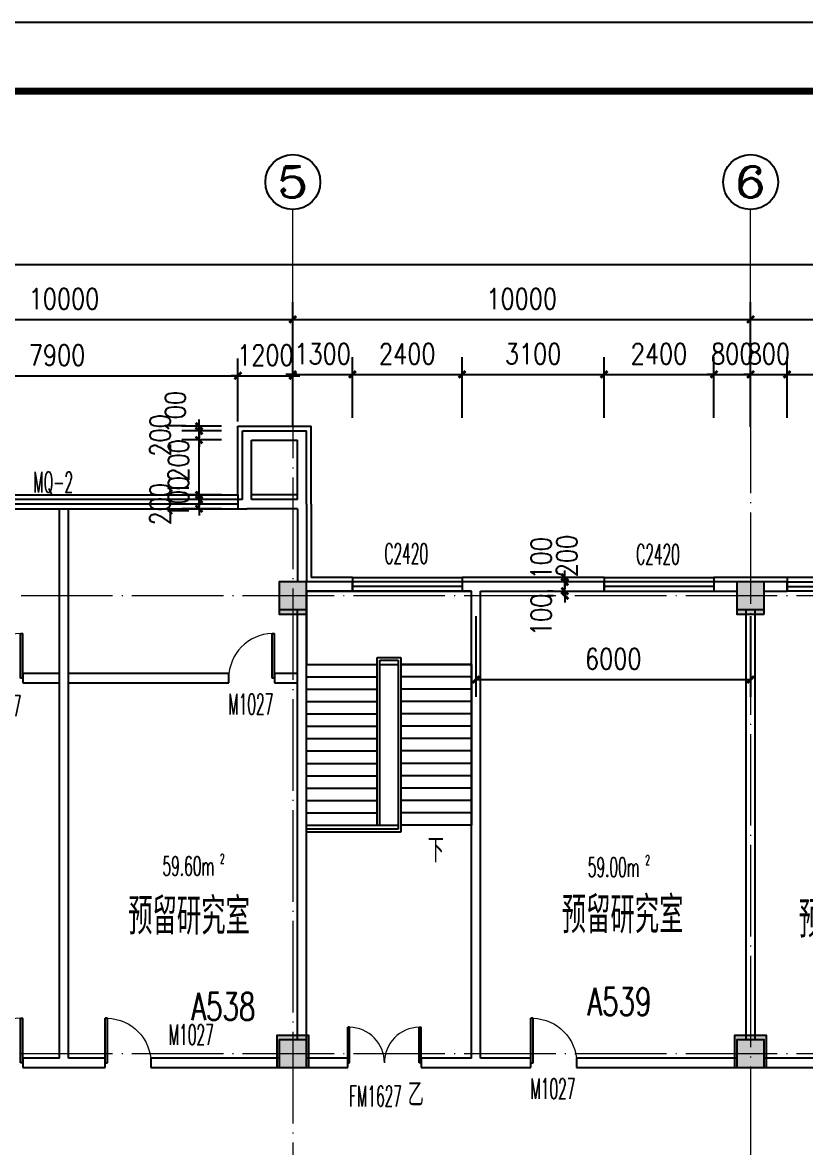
# Model space of a CAD drawing. Extents: x 1417642 to 3570900, y 124798 to 1191112.
# Drawn here: x 1461497 to 1478603, y 226385 to 250948 of the extents above; entities that cross this region are included whole.
import ezdxf
from ezdxf.enums import TextEntityAlignment as Align

# ---------------------------------------------------------------- set-up
doc = ezdxf.new("R2010")
doc.units = 0
doc.header["$LTSCALE"] = 1000
doc.header["$MEASUREMENT"] = 0
doc.linetypes.add('DOTE', pattern=[2.42, 2, -0.2, 0.02, -0.2])
doc.layers.get('0').update_dxf_attribs({"linetype": 'CONTINUOUS'})
doc.layers.get('Defpoints').update_dxf_attribs({"linetype": 'CONTINUOUS'})
for name, color, linetype in [('AXIS', 3, 'CONTINUOUS'), ('AXIS_TEXT', 7, 'CONTINUOUS'), ('colu', 2, 'CONTINUOUS'), ('COLUMN', 9, 'CONTINUOUS'), ('DIM_SYMB', 3, 'CONTINUOUS'), ('DOTE', 1, 'DOTE'), ('PUB_DIM', 3, 'CONTINUOUS'), ('PUB_HATCH', 8, 'CONTINUOUS'), ('PUB_TEXT', 40, 'CONTINUOUS'), ('PUB_TITLE', 4, 'CONTINUOUS'), ('SPACE', 7, 'CONTINUOUS'), ('STAIR', 2, 'CONTINUOUS'), ('SURFACE', 6, 'CONTINUOUS'), ('tiaozheng', 20, 'CONTINUOUS'), ('WALL', 4, 'CONTINUOUS'), ('WALL-MOVE', 6, 'CONTINUOUS'), ('WINDOW', 2, 'CONTINUOUS'), ('WINDOW_TEXT', 7, 'CONTINUOUS'), ('填充', 252, 'CONTINUOUS'), ('柱填充', 8, 'CONTINUOUS')]:
    doc.layers.add(name, color=color, linetype=linetype)
doc.styles.add('_TCH_AXIS', font='COMPLEX', dxfattribs={"bigfont": 'GBCBIG'})
doc.styles.add('_TCH_DIM', font='ROMANS', dxfattribs={"width": 0.7, "bigfont": 'Z'})
doc.styles.add('_TCH_SPACE', font='ROMANS', dxfattribs={"width": 0.7, "height": 5, "bigfont": 'Z'})
doc.styles.add('_TCH_WINDOW', font='ROMANS.shx', dxfattribs={"width": 0.7, "height": 400, "bigfont": 'Z.shx'})
doc.styles.add('DIM_FONT', font='SIMPLEX.shx', dxfattribs={"width": 0.8})
doc.styles.add('Z', font='ROMANS', dxfattribs={"width": 0.7, "bigfont": 'Z'})
doc.dimstyles.new('DIMN150', dxfattribs={"dimscale": 1.5, "dimtxt": 300, "dimasz": 100, "dimexe": 250, "dimexo": 300, "dimgap": 150, "dimtad": 1, "dimdec": 0, "dimzin": 0, "dimdsep": 46, "dimtxsty": 'DIM_FONT', "dimblk": 'ARCHTICK', "dimcen": 0.09, "dimdle": 1.5, "dimclrt": 7, "dimazin": 2, "dimtfac": 1, "dimtdec": 0, "dimtix": 1, "dimtmove": 2, "dimatfit": 3, "dimldrblk": 'ARCHTICK', "dimfxl": 1, "dimtolj": 1, "dimtzin": 0, "dimarcsym": 0})

# ---------------------------------------------------------------- blocks, each defined once
blk = doc.blocks.new('896')
at = {"layer": '柱填充'}
h = blk.add_hatch(color=256, dxfattribs=at)
h.paths.add_polyline_path([(1580873, 568265), (1580873, 568965), (1580273, 568965), (1580273, 568265)])
h.paths.add_polyline_path([(1572873, 568265), (1572873, 568965), (1572273, 568965), (1572273, 568265)])
h.paths.add_polyline_path([(1564873, 568265), (1564873, 568965), (1564273, 568965), (1564273, 568265)])
h.paths.add_polyline_path([(1556873, 568265), (1556873, 568965), (1556273, 568965), (1556273, 568265)])
h.paths.add_polyline_path([(1546873, 568265), (1546873, 568965), (1546273, 568965), (1546273, 568265)])
h.paths.add_polyline_path([(1536873, 568265), (1536873, 568965), (1536273, 568965), (1536273, 568265)])
h.paths.add_polyline_path([(1533273, 568265), (1533273, 568965), (1532673, 568965), (1532673, 568265)])
h.paths.add_polyline_path([(1523273, 568365), (1523273, 568965), (1522673, 568965), (1522673, 568365)])
h.paths.add_polyline_path([(1590123, 558965), (1589423, 558965), (1589423, 558365), (1590123, 558365)])
h.paths.add_polyline_path([(1580923, 558365), (1580923, 559065), (1580223, 559065), (1580223, 558365)])
h.paths.add_polyline_path([(1572923, 558365), (1572923, 559065), (1572223, 559065), (1572223, 558365)])
h.paths.add_polyline_path([(1564923, 558365), (1564923, 559065), (1564223, 559065), (1564223, 558365)])
h.paths.add_polyline_path([(1556923, 558365), (1556923, 559065), (1556223, 559065), (1556223, 558365)])
h.paths.add_polyline_path([(1546923, 558365), (1546923, 559065), (1546223, 559065), (1546223, 558365)])
h.paths.add_polyline_path([(1536873, 558365), (1536873, 558965), (1536273, 558965), (1536273, 558365)])
h.paths.add_polyline_path([(1533273, 558365), (1533273, 558965), (1532673, 558965), (1532673, 558365)])
h.paths.add_polyline_path([(1523372, 558965), (1522672, 558965), (1522672, 558365), (1523372, 558365)])
h.paths.add_polyline_path([(1590123, 554765), (1590123, 555365), (1589523, 555365), (1589523, 554765)])
h.paths.add_polyline_path([(1580873, 554765), (1580873, 555365), (1580273, 555365), (1580273, 554765)])
h.paths.add_polyline_path([(1572873, 554765), (1572873, 555365), (1572273, 555365), (1572273, 554765)])
h.paths.add_polyline_path([(1564873, 554765), (1564873, 555365), (1564273, 555365), (1564273, 554765)])
h.paths.add_polyline_path([(1556873, 554765), (1556873, 555365), (1556273, 555365), (1556273, 554765)])
h.paths.add_polyline_path([(1546873, 554765), (1546873, 555365), (1546273, 555365), (1546273, 554765)])
h.paths.add_polyline_path([(1536873, 554765), (1536873, 555365), (1536273, 555365), (1536273, 554765)])
h.paths.add_polyline_path([(1533273, 554765), (1533273, 555365), (1532673, 555365), (1532673, 554765)])
h.paths.add_polyline_path([(1523372, 555365), (1522672, 555365), (1522672, 554765), (1523372, 554765)])
h.paths.add_polyline_path([(1590123, 546765), (1590123, 547365), (1589523, 547365), (1589523, 546765)])
h.paths.add_polyline_path([(1580873, 546765), (1580873, 547365), (1580273, 547365), (1580273, 546765)])
h.paths.add_polyline_path([(1572873, 546765), (1572873, 547365), (1572273, 547365), (1572273, 546765)])
h.paths.add_polyline_path([(1564873, 546765), (1564873, 547365), (1564273, 547365), (1564273, 546765)])
h.paths.add_polyline_path([(1556873, 546765), (1556873, 547365), (1556273, 547365), (1556273, 546765)])
h.paths.add_polyline_path([(1546873, 546715), (1546873, 547415), (1546173, 547415), (1546173, 546715)])
h.paths.add_polyline_path([(1536973, 546715), (1536973, 547415), (1536273, 547415), (1536273, 546715)])
h.paths.add_polyline_path([(1533273, 546715), (1533273, 547415), (1532573, 547415), (1532573, 546715)])
h.paths.add_polyline_path([(1523372, 547365), (1522672, 547365), (1522672, 546765), (1523372, 546765)])
h.paths.add_polyline_path([(1546873, 539365), (1546173, 539365), (1546173, 538765), (1546873, 538765)])
h.paths.add_polyline_path([(1536973, 538715), (1536973, 539415), (1536273, 539415), (1536273, 538715)])
h.paths.add_polyline_path([(1533273, 538715), (1533273, 539415), (1532573, 539415), (1532573, 538715)])
h.paths.add_polyline_path([(1523372, 539365), (1522672, 539365), (1522672, 538765), (1523372, 538765)])
h.paths.add_polyline_path([(1546873, 531365), (1546173, 531365), (1546173, 530765), (1546873, 530765)])
h.paths.add_polyline_path([(1536973, 530715), (1536973, 531415), (1536273, 531415), (1536273, 530715)])
h.paths.add_polyline_path([(1533273, 530715), (1533273, 531415), (1532573, 531415), (1532573, 530715)])
h.paths.add_polyline_path([(1523372, 531365), (1522672, 531365), (1522672, 530765), (1523372, 530765)])
h.paths.add_polyline_path([(1546873, 523365), (1546173, 523365), (1546173, 522765), (1546873, 522765)])
h.paths.add_polyline_path([(1536973, 522715), (1536973, 523415), (1536273, 523415), (1536273, 522715)])
h.paths.add_polyline_path([(1533273, 522715), (1533273, 523415), (1532573, 523415), (1532573, 522715)])
h.paths.add_polyline_path([(1523372, 523365), (1522672, 523365), (1522672, 522765), (1523372, 522765)])
h.paths.add_polyline_path([(1546873, 515365), (1546173, 515365), (1546173, 514765), (1546873, 514765)])
h.paths.add_polyline_path([(1536973, 514715), (1536973, 515415), (1536273, 515415), (1536273, 514715)])
h.paths.add_polyline_path([(1533273, 514715), (1533273, 515415), (1532573, 515415), (1532573, 514715)])
h.paths.add_polyline_path([(1523372, 515365), (1522672, 515365), (1522672, 514765), (1523372, 514765)])
h.paths.add_polyline_path([(1546873, 507365), (1546173, 507365), (1546173, 506765), (1546873, 506765)])
h.paths.add_polyline_path([(1536973, 506715), (1536973, 507415), (1536273, 507415), (1536273, 506715)])
h.paths.add_polyline_path([(1533273, 506715), (1533273, 507415), (1532573, 507415), (1532573, 506715)])
h.paths.add_polyline_path([(1523372, 507365), (1522672, 507365), (1522672, 506765), (1523372, 506765)])
h.paths.add_polyline_path([(1546873, 499365), (1546173, 499365), (1546173, 498765), (1546873, 498765)])
h.paths.add_polyline_path([(1536973, 498715), (1536973, 499415), (1536273, 499415), (1536273, 498715)])
h.paths.add_polyline_path([(1533273, 498715), (1533273, 499415), (1532573, 499415), (1532573, 498715)])
h.paths.add_polyline_path([(1523372, 499365), (1522672, 499365), (1522672, 498765), (1523372, 498765)])
h.paths.add_polyline_path([(1546873, 490765), (1546873, 491365), (1546273, 491365), (1546273, 490765)])
h.paths.add_polyline_path([(1536873, 490765), (1536873, 491365), (1536273, 491365), (1536273, 490765)])
h.paths.add_polyline_path([(1533273, 490765), (1533273, 491365), (1532673, 491365), (1532673, 490765)])
h.paths.add_polyline_path([(1523273, 490765), (1523273, 491365), (1522673, 491365), (1522673, 490765)])
at = {"layer": 'colu'}
for points in [[(1546873, 568265), (1546873, 568965), (1546273, 568965), (1546273, 568265)], [(1556873, 568265), (1556873, 568965), (1556273, 568965), (1556273, 568265)], [(1546923, 558365), (1546923, 559065), (1546223, 559065), (1546223, 558365)], [(1556923, 558365), (1556923, 559065), (1556223, 559065), (1556223, 558365)]]:
    blk.add_lwpolyline(points, close=True, dxfattribs=at)
blk = doc.blocks.new('_ArchTick')
at = {"color": 0, "linetype": 'ByBlock', "const_width": 0.4}
blk.add_lwpolyline([(-0.5, -0.5), (0.5, 0.5)], dxfattribs=at)
blk = doc.blocks.new('*D185')
at = {"layer": 'Defpoints', "color": 0}
for p in [(1473345, 238533), (1473542, 238533), (1473542, 238433)]:
    blk.add_point(p, dxfattribs=at)
at = {"layer": 'PUB_DIM', "color": 0, "lineweight": -2}
for p, q in [((1473092, 238533), (1472970, 238533)), ((1473345, 238533), (1473345, 238683)), ((1473345, 238433), (1473345, 238533)), ((1473092, 238433), (1472970, 238433)), ((1473345, 238433), (1473345, 238283))]:
    blk.add_line(p, q, dxfattribs=at)
at = {"layer": 'PUB_DIM', "color": 0, "lineweight": -2, "xscale": 150, "yscale": 150, "zscale": 150}
for p, rotation in [((1473345, 238533), 270), ((1473345, 238433), 90)]:
    blk.add_blockref('_ArchTick', p, dxfattribs=dict(at, rotation=rotation))
at = {"layer": 'PUB_DIM', "color": 7, "insert": (1472827, 238015), "char_height": 450, "attachment_point": 5, "rotation": 90, "style": 'DIM_FONT'}
blk.add_mtext('\\A1;100', dxfattribs=at)
blk = doc.blocks.new('*D186')
at = {"layer": 'Defpoints', "color": 0}
for p in [(1473345, 238733), (1473542, 238733), (1473542, 238533)]:
    blk.add_point(p, dxfattribs=at)
at = {"layer": 'PUB_DIM', "color": 0, "lineweight": -2}
for p, q in [((1473345, 238733), (1473345, 238883)), ((1473092, 238733), (1472970, 238733)), ((1473092, 238533), (1472970, 238533)), ((1473345, 238533), (1473345, 238733)), ((1473345, 238533), (1473345, 238383))]:
    blk.add_line(p, q, dxfattribs=at)
at = {"layer": 'PUB_DIM', "color": 0, "lineweight": -2, "xscale": 150, "yscale": 150, "zscale": 150}
for p, rotation in [((1473345, 238733), 270), ((1473345, 238533), 90)]:
    blk.add_blockref('_ArchTick', p, dxfattribs=dict(at, rotation=rotation))
at = {"layer": 'PUB_DIM', "color": 7, "insert": (1473391, 239299), "char_height": 450, "attachment_point": 5, "rotation": 90, "style": 'DIM_FONT'}
blk.add_mtext('\\A1;200', dxfattribs=at)
blk = doc.blocks.new('*D187')
at = {"layer": 'Defpoints', "color": 0}
for p in [(1473345, 238833), (1473542, 238833), (1473542, 238733)]:
    blk.add_point(p, dxfattribs=at)
at = {"layer": 'PUB_DIM', "color": 0, "lineweight": -2}
for p, q in [((1473092, 238833), (1472970, 238833)), ((1473345, 238833), (1473345, 238983)), ((1473345, 238733), (1473345, 238833)), ((1473092, 238733), (1472970, 238733)), ((1473345, 238733), (1473345, 238583))]:
    blk.add_line(p, q, dxfattribs=at)
at = {"layer": 'PUB_DIM', "color": 0, "lineweight": -2, "xscale": 150, "yscale": 150, "zscale": 150}
for p, rotation in [((1473345, 238833), 270), ((1473345, 238733), 90)]:
    blk.add_blockref('_ArchTick', p, dxfattribs=dict(at, rotation=rotation))
at = {"layer": 'PUB_DIM', "color": 7, "insert": (1472827, 239250), "char_height": 450, "attachment_point": 5, "rotation": 90, "style": 'DIM_FONT'}
blk.add_mtext('\\A1;100', dxfattribs=at)
blk = doc.blocks.new('*D188')
at = {"layer": 'Defpoints', "color": 0}
for p in [(1465354, 240533), (1466298, 240533), (1466298, 240333)]:
    blk.add_point(p, dxfattribs=at)
at = {"layer": 'PUB_DIM', "color": 0, "lineweight": -2}
for p, q in [((1465848, 240533), (1464979, 240533)), ((1465354, 240533), (1465354, 240683)), ((1465354, 240333), (1465354, 240533)), ((1465848, 240333), (1464979, 240333)), ((1465354, 240333), (1465354, 240183))]:
    blk.add_line(p, q, dxfattribs=at)
at = {"layer": 'PUB_DIM', "color": 0, "lineweight": -2, "xscale": 150, "yscale": 150, "zscale": 150}
for p, rotation in [((1465354, 240533), 270), ((1465354, 240333), 90)]:
    blk.add_blockref('_ArchTick', p, dxfattribs=dict(at, rotation=rotation))
at = {"layer": 'PUB_DIM', "color": 7, "insert": (1464503, 240433), "char_height": 450, "attachment_point": 5, "rotation": 90, "style": 'DIM_FONT'}
blk.add_mtext('\\A1;200', dxfattribs=at)
blk = doc.blocks.new('*D189')
at = {"layer": 'Defpoints', "color": 0}
for p in [(1465354, 240633), (1466298, 240633), (1466298, 240533)]:
    blk.add_point(p, dxfattribs=at)
at = {"layer": 'PUB_DIM', "color": 0, "lineweight": -2}
for p, q in [((1465354, 240633), (1465354, 240783)), ((1465848, 240633), (1464979, 240633)), ((1465848, 240533), (1464979, 240533)), ((1465354, 240533), (1465354, 240633)), ((1465354, 240533), (1465354, 240383))]:
    blk.add_line(p, q, dxfattribs=at)
at = {"layer": 'PUB_DIM', "color": 0, "lineweight": -2, "xscale": 150, "yscale": 150, "zscale": 150}
for p, rotation in [((1465354, 240633), 270), ((1465354, 240533), 90)]:
    blk.add_blockref('_ArchTick', p, dxfattribs=dict(at, rotation=rotation))
at = {"layer": 'PUB_DIM', "color": 7, "insert": (1464904, 240583), "char_height": 450, "attachment_point": 5, "rotation": 90, "style": 'DIM_FONT'}
blk.add_mtext('\\A1;100', dxfattribs=at)
blk = doc.blocks.new('*D190')
at = {"layer": 'Defpoints', "color": 0}
for p in [(1465354, 241833), (1466298, 241833), (1466298, 240633)]:
    blk.add_point(p, dxfattribs=at)
at = {"layer": 'PUB_DIM', "color": 0, "lineweight": -2}
for p, q in [((1465354, 241833), (1465354, 241983)), ((1465848, 241833), (1464979, 241833)), ((1465354, 240633), (1465354, 241833)), ((1465848, 240633), (1464979, 240633)), ((1465354, 240633), (1465354, 240483))]:
    blk.add_line(p, q, dxfattribs=at)
at = {"layer": 'PUB_DIM', "color": 0, "lineweight": -2, "xscale": 150, "yscale": 150, "zscale": 150}
for p, rotation in [((1465354, 241833), 270), ((1465354, 240633), 90)]:
    blk.add_blockref('_ArchTick', p, dxfattribs=dict(at, rotation=rotation))
at = {"layer": 'PUB_DIM', "color": 7, "insert": (1464904, 241233), "char_height": 450, "attachment_point": 5, "rotation": 90, "style": 'DIM_FONT'}
blk.add_mtext('\\A1;1200', dxfattribs=at)
blk = doc.blocks.new('*D191')
at = {"layer": 'Defpoints', "color": 0}
for p in [(1465354, 242033), (1466298, 242033), (1466298, 241833)]:
    blk.add_point(p, dxfattribs=at)
at = {"layer": 'PUB_DIM', "color": 0, "lineweight": -2}
for p, q in [((1465848, 242033), (1464979, 242033)), ((1465354, 242033), (1465354, 242183)), ((1465354, 241833), (1465354, 242033)), ((1465848, 241833), (1464979, 241833)), ((1465354, 241833), (1465354, 241683))]:
    blk.add_line(p, q, dxfattribs=at)
at = {"layer": 'PUB_DIM', "color": 0, "lineweight": -2, "xscale": 150, "yscale": 150, "zscale": 150}
for p, rotation in [((1465354, 242033), 270), ((1465354, 241833), 90)]:
    blk.add_blockref('_ArchTick', p, dxfattribs=dict(at, rotation=rotation))
at = {"layer": 'PUB_DIM', "color": 7, "insert": (1464503, 241933), "char_height": 450, "attachment_point": 5, "rotation": 90, "style": 'DIM_FONT'}
blk.add_mtext('\\A1;200', dxfattribs=at)
blk = doc.blocks.new('*D192')
at = {"layer": 'Defpoints', "color": 0}
for p in [(1465354, 242133), (1466298, 242133), (1466298, 242033)]:
    blk.add_point(p, dxfattribs=at)
at = {"layer": 'PUB_DIM', "color": 0, "lineweight": -2}
for p, q in [((1465354, 242133), (1465354, 242283)), ((1465848, 242133), (1464979, 242133)), ((1465848, 242033), (1464979, 242033)), ((1465354, 242033), (1465354, 242133)), ((1465354, 242033), (1465354, 241883))]:
    blk.add_line(p, q, dxfattribs=at)
at = {"layer": 'PUB_DIM', "color": 0, "lineweight": -2, "xscale": 150, "yscale": 150, "zscale": 150}
for p, rotation in [((1465354, 242133), 270), ((1465354, 242033), 90)]:
    blk.add_blockref('_ArchTick', p, dxfattribs=dict(at, rotation=rotation))
at = {"layer": 'PUB_DIM', "color": 7, "insert": (1464836, 242441), "char_height": 450, "attachment_point": 5, "rotation": 90, "style": 'DIM_FONT'}
blk.add_mtext('\\A1;100', dxfattribs=at)
blk = doc.blocks.new('*D298')
at = {"layer": 'AXIS', "color": 0, "lineweight": -2}
for p, q in [((1443803, 243101), (1443803, 246040)), ((1588603, 243101), (1588603, 246040)), ((1443801, 245665), (1588605, 245665))]:
    blk.add_line(p, q, dxfattribs=at)
at = {"layer": 'Defpoints', "color": 0}
for p in [(1588603, 245665), (1443803, 242651), (1588603, 242651)]:
    blk.add_point(p, dxfattribs=at)
at = {"layer": 'AXIS', "color": 0, "lineweight": -2, "xscale": 150, "yscale": 150, "zscale": 150, "rotation": 180}
blk.add_blockref('_ArchTick', (1443803, 245665), dxfattribs=at)
at = {"layer": 'AXIS', "color": 0, "lineweight": -2, "xscale": 150, "yscale": 150, "zscale": 150}
blk.add_blockref('_ArchTick', (1588603, 245665), dxfattribs=at)
at = {"layer": 'AXIS', "color": 7, "insert": (1516203, 246115), "char_height": 450, "attachment_point": 5, "style": 'DIM_FONT'}
blk.add_mtext('\\A1;144800', dxfattribs=at)
blk = doc.blocks.new('*D301')
at = {"layer": 'AXIS', "color": 0, "lineweight": -2}
for p, q in [((1457403, 242118), (1457403, 244840)), ((1467403, 242118), (1467403, 244840)), ((1457401, 244465), (1467405, 244465))]:
    blk.add_line(p, q, dxfattribs=at)
at = {"layer": 'Defpoints', "color": 0}
for p in [(1467403, 244465), (1457403, 241668), (1467403, 241668)]:
    blk.add_point(p, dxfattribs=at)
at = {"layer": 'AXIS', "color": 0, "lineweight": -2, "xscale": 150, "yscale": 150, "zscale": 150, "rotation": 180}
blk.add_blockref('_ArchTick', (1457403, 244465), dxfattribs=at)
at = {"layer": 'AXIS', "color": 0, "lineweight": -2, "xscale": 150, "yscale": 150, "zscale": 150}
blk.add_blockref('_ArchTick', (1467403, 244465), dxfattribs=at)
at = {"layer": 'AXIS', "color": 7, "insert": (1462403, 244915), "char_height": 450, "attachment_point": 5, "style": 'DIM_FONT'}
blk.add_mtext('\\A1;10000', dxfattribs=at)
blk = doc.blocks.new('*D302')
at = {"layer": 'AXIS', "color": 0, "lineweight": -2}
for p, q in [((1467403, 242118), (1467403, 244840)), ((1477403, 242118), (1477403, 244840)), ((1467401, 244465), (1477405, 244465))]:
    blk.add_line(p, q, dxfattribs=at)
at = {"layer": 'Defpoints', "color": 0}
for p in [(1477403, 244465), (1467403, 241668), (1477403, 241668)]:
    blk.add_point(p, dxfattribs=at)
at = {"layer": 'AXIS', "color": 0, "lineweight": -2, "xscale": 150, "yscale": 150, "zscale": 150, "rotation": 180}
blk.add_blockref('_ArchTick', (1467403, 244465), dxfattribs=at)
at = {"layer": 'AXIS', "color": 0, "lineweight": -2, "xscale": 150, "yscale": 150, "zscale": 150}
blk.add_blockref('_ArchTick', (1477403, 244465), dxfattribs=at)
at = {"layer": 'AXIS', "color": 7, "insert": (1472403, 244915), "char_height": 450, "attachment_point": 5, "style": 'DIM_FONT'}
blk.add_mtext('\\A1;10000', dxfattribs=at)
blk = doc.blocks.new('*D303')
at = {"layer": 'AXIS', "color": 0, "lineweight": -2}
for p, q in [((1477403, 242118), (1477403, 244840)), ((1485403, 242118), (1485403, 244840)), ((1477401, 244465), (1485405, 244465))]:
    blk.add_line(p, q, dxfattribs=at)
at = {"layer": 'Defpoints', "color": 0}
for p in [(1485403, 244465), (1477403, 241668), (1485403, 241668)]:
    blk.add_point(p, dxfattribs=at)
at = {"layer": 'AXIS', "color": 0, "lineweight": -2, "xscale": 150, "yscale": 150, "zscale": 150, "rotation": 180}
blk.add_blockref('_ArchTick', (1477403, 244465), dxfattribs=at)
at = {"layer": 'AXIS', "color": 0, "lineweight": -2, "xscale": 150, "yscale": 150, "zscale": 150}
blk.add_blockref('_ArchTick', (1485403, 244465), dxfattribs=at)
at = {"layer": 'AXIS', "color": 7, "insert": (1481403, 244915), "char_height": 450, "attachment_point": 5, "style": 'DIM_FONT'}
blk.add_mtext('\\A1;8000', dxfattribs=at)
blk = doc.blocks.new('*D338')
at = {"layer": 'Defpoints', "color": 0}
for p in [(1471403, 238433), (1477403, 238433), (1477403, 236603)]:
    blk.add_point(p, dxfattribs=at)
at = {"layer": 'PUB_DIM', "color": 0, "lineweight": -2}
for p, q in [((1471403, 237983), (1471403, 236228)), ((1477403, 237983), (1477403, 236228)), ((1471401, 236603), (1477405, 236603))]:
    blk.add_line(p, q, dxfattribs=at)
at = {"layer": 'PUB_DIM', "color": 0, "lineweight": -2, "xscale": 150, "yscale": 150, "zscale": 150, "rotation": 180}
blk.add_blockref('_ArchTick', (1471403, 236603), dxfattribs=at)
at = {"layer": 'PUB_DIM', "color": 0, "lineweight": -2, "xscale": 150, "yscale": 150, "zscale": 150}
blk.add_blockref('_ArchTick', (1477403, 236603), dxfattribs=at)
at = {"layer": 'PUB_DIM', "color": 7, "insert": (1474403, 237053), "char_height": 450, "attachment_point": 5, "style": 'DIM_FONT'}
blk.add_mtext('\\A1;6000', dxfattribs=at)
blk = doc.blocks.new('*D663')
at = {"layer": 'Defpoints', "color": 0}
for p in [(1468703, 243265), (1467403, 241864), (1468703, 241864)]:
    blk.add_point(p, dxfattribs=at)
at = {"layer": 'PUB_DIM', "color": 0, "lineweight": -2}
for p, q in [((1467403, 242314), (1467403, 243640)), ((1468703, 242314), (1468703, 243640)), ((1467403, 243265), (1467253, 243265)), ((1467403, 243265), (1468703, 243265)), ((1468703, 243265), (1468853, 243265))]:
    blk.add_line(p, q, dxfattribs=at)
at = {"layer": 'PUB_DIM', "color": 0, "lineweight": -2, "xscale": 150, "yscale": 150, "zscale": 150}
blk.add_blockref('_ArchTick', (1467403, 243265), dxfattribs=at)
at = {"layer": 'PUB_DIM', "color": 0, "lineweight": -2, "xscale": 150, "yscale": 150, "zscale": 150, "rotation": 180}
blk.add_blockref('_ArchTick', (1468703, 243265), dxfattribs=at)
at = {"layer": 'PUB_DIM', "color": 7, "insert": (1468053, 243715), "char_height": 450, "attachment_point": 5, "style": 'DIM_FONT'}
blk.add_mtext('\\A1;1300', dxfattribs=at)
blk = doc.blocks.new('*D664')
at = {"layer": 'Defpoints', "color": 0}
for p in [(1471103, 243265), (1468703, 241864), (1471103, 241864)]:
    blk.add_point(p, dxfattribs=at)
at = {"layer": 'PUB_DIM', "color": 0, "lineweight": -2}
for p, q in [((1468703, 242314), (1468703, 243640)), ((1471103, 242314), (1471103, 243640)), ((1468701, 243265), (1471105, 243265))]:
    blk.add_line(p, q, dxfattribs=at)
at = {"layer": 'PUB_DIM', "color": 0, "lineweight": -2, "xscale": 150, "yscale": 150, "zscale": 150, "rotation": 180}
blk.add_blockref('_ArchTick', (1468703, 243265), dxfattribs=at)
at = {"layer": 'PUB_DIM', "color": 0, "lineweight": -2, "xscale": 150, "yscale": 150, "zscale": 150}
blk.add_blockref('_ArchTick', (1471103, 243265), dxfattribs=at)
at = {"layer": 'PUB_DIM', "color": 7, "insert": (1469903, 243715), "char_height": 450, "attachment_point": 5, "style": 'DIM_FONT'}
blk.add_mtext('\\A1;2400', dxfattribs=at)
blk = doc.blocks.new('*D665')
at = {"layer": 'Defpoints', "color": 0}
for p in [(1474203, 243265), (1471103, 241864), (1474203, 241864)]:
    blk.add_point(p, dxfattribs=at)
at = {"layer": 'PUB_DIM', "color": 0, "lineweight": -2}
for p, q in [((1471103, 242314), (1471103, 243640)), ((1474203, 242314), (1474203, 243640)), ((1471101, 243265), (1474205, 243265))]:
    blk.add_line(p, q, dxfattribs=at)
at = {"layer": 'PUB_DIM', "color": 0, "lineweight": -2, "xscale": 150, "yscale": 150, "zscale": 150, "rotation": 180}
blk.add_blockref('_ArchTick', (1471103, 243265), dxfattribs=at)
at = {"layer": 'PUB_DIM', "color": 0, "lineweight": -2, "xscale": 150, "yscale": 150, "zscale": 150}
blk.add_blockref('_ArchTick', (1474203, 243265), dxfattribs=at)
at = {"layer": 'PUB_DIM', "color": 7, "insert": (1472653, 243715), "char_height": 450, "attachment_point": 5, "style": 'DIM_FONT'}
blk.add_mtext('\\A1;3100', dxfattribs=at)
blk = doc.blocks.new('*D666')
at = {"layer": 'Defpoints', "color": 0}
for p in [(1476603, 243265), (1474203, 241864), (1476603, 241864)]:
    blk.add_point(p, dxfattribs=at)
at = {"layer": 'PUB_DIM', "color": 0, "lineweight": -2}
for p, q in [((1474203, 242314), (1474203, 243640)), ((1476603, 242314), (1476603, 243640)), ((1474201, 243265), (1476605, 243265))]:
    blk.add_line(p, q, dxfattribs=at)
at = {"layer": 'PUB_DIM', "color": 0, "lineweight": -2, "xscale": 150, "yscale": 150, "zscale": 150, "rotation": 180}
blk.add_blockref('_ArchTick', (1474203, 243265), dxfattribs=at)
at = {"layer": 'PUB_DIM', "color": 0, "lineweight": -2, "xscale": 150, "yscale": 150, "zscale": 150}
blk.add_blockref('_ArchTick', (1476603, 243265), dxfattribs=at)
at = {"layer": 'PUB_DIM', "color": 7, "insert": (1475403, 243715), "char_height": 450, "attachment_point": 5, "style": 'DIM_FONT'}
blk.add_mtext('\\A1;2400', dxfattribs=at)
blk = doc.blocks.new('*D667')
at = {"layer": 'Defpoints', "color": 0}
for p in [(1477403, 243265), (1476603, 241864), (1477403, 241864)]:
    blk.add_point(p, dxfattribs=at)
at = {"layer": 'PUB_DIM', "color": 0, "lineweight": -2}
for p, q in [((1476603, 242314), (1476603, 243640)), ((1477403, 242314), (1477403, 243640)), ((1476603, 243265), (1476453, 243265)), ((1476603, 243265), (1477403, 243265)), ((1477403, 243265), (1477553, 243265))]:
    blk.add_line(p, q, dxfattribs=at)
at = {"layer": 'PUB_DIM', "color": 0, "lineweight": -2, "xscale": 150, "yscale": 150, "zscale": 150}
blk.add_blockref('_ArchTick', (1476603, 243265), dxfattribs=at)
at = {"layer": 'PUB_DIM', "color": 0, "lineweight": -2, "xscale": 150, "yscale": 150, "zscale": 150, "rotation": 180}
blk.add_blockref('_ArchTick', (1477403, 243265), dxfattribs=at)
at = {"layer": 'PUB_DIM', "color": 7, "insert": (1477003, 243715), "char_height": 450, "attachment_point": 5, "style": 'DIM_FONT'}
blk.add_mtext('\\A1;800', dxfattribs=at)
blk = doc.blocks.new('*D668')
at = {"layer": 'Defpoints', "color": 0}
for p in [(1478203, 243265), (1477403, 241864), (1478203, 241864)]:
    blk.add_point(p, dxfattribs=at)
at = {"layer": 'PUB_DIM', "color": 0, "lineweight": -2}
for p, q in [((1477403, 242314), (1477403, 243640)), ((1478203, 242314), (1478203, 243640)), ((1477403, 243265), (1477253, 243265)), ((1477403, 243265), (1478203, 243265)), ((1478203, 243265), (1478353, 243265))]:
    blk.add_line(p, q, dxfattribs=at)
at = {"layer": 'PUB_DIM', "color": 0, "lineweight": -2, "xscale": 150, "yscale": 150, "zscale": 150}
blk.add_blockref('_ArchTick', (1477403, 243265), dxfattribs=at)
at = {"layer": 'PUB_DIM', "color": 0, "lineweight": -2, "xscale": 150, "yscale": 150, "zscale": 150, "rotation": 180}
blk.add_blockref('_ArchTick', (1478203, 243265), dxfattribs=at)
at = {"layer": 'PUB_DIM', "color": 7, "insert": (1477803, 243715), "char_height": 450, "attachment_point": 5, "style": 'DIM_FONT'}
blk.add_mtext('\\A1;800', dxfattribs=at)
blk = doc.blocks.new('*D669')
at = {"layer": 'Defpoints', "color": 0}
for p in [(1480603, 243265), (1478203, 241864), (1480603, 241864)]:
    blk.add_point(p, dxfattribs=at)
at = {"layer": 'PUB_DIM', "color": 0, "lineweight": -2}
for p, q in [((1478203, 242314), (1478203, 243640)), ((1480603, 242314), (1480603, 243640)), ((1478201, 243265), (1480605, 243265))]:
    blk.add_line(p, q, dxfattribs=at)
at = {"layer": 'PUB_DIM', "color": 0, "lineweight": -2, "xscale": 150, "yscale": 150, "zscale": 150, "rotation": 180}
blk.add_blockref('_ArchTick', (1478203, 243265), dxfattribs=at)
at = {"layer": 'PUB_DIM', "color": 0, "lineweight": -2, "xscale": 150, "yscale": 150, "zscale": 150}
blk.add_blockref('_ArchTick', (1480603, 243265), dxfattribs=at)
at = {"layer": 'PUB_DIM', "color": 7, "insert": (1479403, 243715), "char_height": 450, "attachment_point": 5, "style": 'DIM_FONT'}
blk.add_mtext('\\A1;2400', dxfattribs=at)
blk = doc.blocks.new('*D733')
at = {"layer": 'Defpoints', "color": 0}
for p in [(1467403, 243236), (1466203, 241789), (1467403, 241789)]:
    blk.add_point(p, dxfattribs=at)
at = {"layer": 'PUB_DIM', "color": 0, "lineweight": -2}
for p, q in [((1466203, 242239), (1466203, 243611)), ((1467403, 242239), (1467403, 243611)), ((1466203, 243236), (1466053, 243236)), ((1466203, 243236), (1467403, 243236)), ((1467403, 243236), (1467553, 243236))]:
    blk.add_line(p, q, dxfattribs=at)
at = {"layer": 'PUB_DIM', "color": 0, "lineweight": -2, "xscale": 150, "yscale": 150, "zscale": 150}
blk.add_blockref('_ArchTick', (1466203, 243236), dxfattribs=at)
at = {"layer": 'PUB_DIM', "color": 0, "lineweight": -2, "xscale": 150, "yscale": 150, "zscale": 150, "rotation": 180}
blk.add_blockref('_ArchTick', (1467403, 243236), dxfattribs=at)
at = {"layer": 'PUB_DIM', "color": 7, "insert": (1466803, 243686), "char_height": 450, "attachment_point": 5, "style": 'DIM_FONT'}
blk.add_mtext('\\A1;1200', dxfattribs=at)
blk = doc.blocks.new('*D734')
at = {"layer": 'Defpoints', "color": 0}
for p in [(1466203, 243236), (1458303, 241789), (1466203, 241789)]:
    blk.add_point(p, dxfattribs=at)
at = {"layer": 'PUB_DIM', "color": 0, "lineweight": -2}
for p, q in [((1458303, 242239), (1458303, 243611)), ((1466203, 242239), (1466203, 243611)), ((1458301, 243236), (1466205, 243236))]:
    blk.add_line(p, q, dxfattribs=at)
at = {"layer": 'PUB_DIM', "color": 0, "lineweight": -2, "xscale": 150, "yscale": 150, "zscale": 150, "rotation": 180}
blk.add_blockref('_ArchTick', (1458303, 243236), dxfattribs=at)
at = {"layer": 'PUB_DIM', "color": 0, "lineweight": -2, "xscale": 150, "yscale": 150, "zscale": 150}
blk.add_blockref('_ArchTick', (1466203, 243236), dxfattribs=at)
at = {"layer": 'PUB_DIM', "color": 7, "insert": (1462253, 243686), "char_height": 450, "attachment_point": 5, "style": 'DIM_FONT'}
blk.add_mtext('\\A1;7900', dxfattribs=at)
blk = doc.blocks.new('_FZH')
blk.add_lwpolyline([(-0.5, -0.5), (0.5, -0.5), (0.5, 0.5), (-0.5, 0.5)], close=True)
at = {"layer": 'PUB_HATCH'}
blk.add_solid([(-0.5, -0.5), (0.5, -0.5), (-0.5, 0.5), (0.5, 0.5)], dxfattribs=at)
blk = doc.blocks.new('$TCHSYS$WIN2D')
for p, q in [((-0.5, 0.5), (0.5, 0.5)), ((-0.5, 0.5), (-0.5, -0.5)), ((0.5, 0.5), (0.5, -0.5)), ((0.5, 0.1667), (-0.5, 0.1667)), ((0.5, -0.1667), (-0.5, -0.1667)), ((-0.5, -0.5), (0.5, -0.5))]:
    blk.add_line(p, q)
blk = doc.blocks.new('$DorLib2D$00000002')
for p, q in [((-0.5, 0), (-0.5, 0.4875)), ((-0.475, 0.4875), (-0.5, 0.4875)), ((-0.475, 0), (-0.475, 0.4875)), ((0.475, 0), (0.475, 0.4875)), ((0.475, 0.4875), (0.5, 0.4875)), ((0.5, 0), (0.5, 0.4875)), ((-0.5, 0), (-0.475, 0)), ((0.5, 0), (0.475, 0))]:
    blk.add_line(p, q)
at = {"lineweight": 13}
for centre, start, end in [((-0.4875, 0), 0, 88.53072), ((0.4875, 0), 91.46928, 180)]:
    blk.add_arc(centre, 0.4875, start, end, dxfattribs=at)
blk = doc.blocks.new('$DorLib2D$00000001')
for p, q in [((0.45, 0.975), (0.5, 0.975)), ((0.45, 0), (0.45, 0.975)), ((0.5, 0), (0.5, 0.975)), ((0.5, 0), (0.45, 0))]:
    blk.add_line(p, q)
at = {"lineweight": 13}
blk.add_arc((0.475, 0), 0.975, 91.4693, 180, dxfattribs=at)

msp = doc.modelspace()

# ---------------------------------------------------------------- linework, layer by layer
at = {"color": 6}
msp.add_line((1467803.1, 240532.7), (1467803.1, 240632.7), dxfattribs=at)
at = {"layer": 'AXIS', "lineweight": 0}
for p, q in [((1467403.1, 244249), (1467403.1, 246865.4)), ((1477403.1, 244249), (1477403.1, 246865.4))]:
    msp.add_line(p, q, dxfattribs=at)
at = {"layer": 'AXIS'}
for centre in [(1467403.1, 247465.4), (1477403.1, 247465.4)]:
    msp.add_circle(centre, 600, dxfattribs=at)
at = {"layer": 'DIM_SYMB'}
msp.add_lwpolyline([(1470503.1, 233287.7, 0, 0, 0), (1470503.1, 237732.7, 0, 0, 0), (1468503.1, 237732.7, 0, 0, 0), (1468503.1, 234007.7, 120, 0, 0), (1468503.1, 233557.7, 0, 0, 0)], format="xyseb", dxfattribs=at)
at = {"layer": 'DOTE', "lineweight": 0}
for points in [[(1467403.1, 243432.7), (1467403.1, 132632.2)], [(1477403.1, 242672.6), (1477403.1, 132632.2)], [(1596566.6, 238432.7), (1432076.7, 238432.7)], [(1596566.6, 228432.7), (1432076.7, 228432.7)]]:
    msp.add_lwpolyline(points, dxfattribs=at)
at = {"layer": 'PUB_TITLE'}
msp.add_lwpolyline([(1417642.3, 124798.4), (1618342.3, 124798.4), (1618342.3, 250948.4), (1417642.3, 250948.4)], close=True, dxfattribs=at)
at = {"layer": 'PUB_TITLE', "const_width": 150}
msp.add_lwpolyline([(1421392.3, 126298.4), (1616842.3, 126298.4), (1616842.3, 249448.4), (1421392.3, 249448.4)], close=True, dxfattribs=at)
at = {"layer": 'STAIR'}
for p, q in [((1471303.1, 238532.7), (1467703.1, 238532.7)), ((1467703.1, 238532.7), (1467703.1, 236932.7)), ((1471303.1, 236932.7), (1471303.1, 238532.7)), ((1469243.1, 233422.7), (1469243.1, 237082.7)), ((1469243.1, 237082.7), (1469763.1, 237082.7)), ((1469763.1, 237082.7), (1469763.1, 233272.7)), ((1467703.1, 233422.7), (1467703.1, 236932.7)), ((1467703.1, 236932.7), (1469243.1, 236932.7)), ((1467703.1, 236932.7), (1469243.1, 236932.7)), ((1469303.1, 233422.7), (1469303.1, 237022.7)), ((1469303.1, 237022.7), (1469703.1, 237022.7)), ((1469303.1, 233422.7), (1469303.1, 236932.7)), ((1469303.1, 236932.7), (1469703.1, 236932.7)), ((1469703.1, 237022.7), (1469703.1, 233332.7)), ((1469703.1, 236932.7), (1469703.1, 233422.7)), ((1471303.1, 236932.7), (1469763.1, 236932.7)), ((1469763.1, 236932.7), (1471303.1, 236932.7)), ((1471303.1, 236932.7), (1471303.1, 233422.7)), ((1467703.1, 236662.7), (1469243.1, 236662.7)), ((1471303.1, 236662.7), (1469763.1, 236662.7)), ((1467703.1, 236392.7), (1469243.1, 236392.7)), ((1471303.1, 236392.7), (1469763.1, 236392.7)), ((1467703.1, 236122.7), (1469243.1, 236122.7)), ((1471303.1, 236122.7), (1469763.1, 236122.7)), ((1467703.1, 235852.7), (1469243.1, 235852.7)), ((1471303.1, 235852.7), (1469763.1, 235852.7)), ((1467703.1, 235582.7), (1469243.1, 235582.7)), ((1471303.1, 235582.7), (1469763.1, 235582.7)), ((1467703.1, 235312.7), (1469243.1, 235312.7)), ((1471303.1, 235312.7), (1469763.1, 235312.7)), ((1467703.1, 235042.7), (1469243.1, 235042.7)), ((1471303.1, 235042.7), (1469763.1, 235042.7)), ((1467703.1, 234772.7), (1469243.1, 234772.7)), ((1471303.1, 234772.7), (1469763.1, 234772.7)), ((1467703.1, 234502.7), (1469243.1, 234502.7)), ((1471303.1, 234502.7), (1469763.1, 234502.7)), ((1467703.1, 234232.7), (1469243.1, 234232.7)), ((1471303.1, 234232.7), (1469763.1, 234232.7)), ((1467703.1, 233962.7), (1469243.1, 233962.7)), ((1471303.1, 233962.7), (1469763.1, 233962.7)), ((1467703.1, 233692.7), (1469243.1, 233692.7)), ((1471303.1, 233692.7), (1469763.1, 233692.7)), ((1467703.1, 233422.7), (1469243.1, 233422.7)), ((1469243.1, 233422.7), (1469303.1, 233422.7)), ((1469243.1, 233422.7), (1469303.1, 233422.7)), ((1469303.1, 233422.7), (1469703.1, 233422.7)), ((1471303.1, 233422.7), (1469763.1, 233422.7)), ((1469703.1, 233332.7), (1467703.1, 233332.7)), ((1467703.1, 233272.7), (1467703.1, 233332.7)), ((1469763.1, 233272.7), (1467703.1, 233272.7))]:
    msp.add_line(p, q, dxfattribs=at)
at = {"layer": 'SURFACE'}
for p, q in [((1466203.1, 240632.7), (1466203.1, 242132.7)), ((1466203.1, 242132.7), (1467803.1, 242132.7)), ((1467803.1, 240432.7), (1467803.1, 242132.7)), ((1467503.1, 240632.7), (1466503.1, 240632.7)), ((1467803.1, 240432.7), (1467803.1, 238832.7)), ((1468703.1, 238832.7), (1467803.1, 238832.7)), ((1468703.1, 238832.7), (1468703.1, 238732.7)), ((1471103.1, 238832.7), (1471103.1, 238732.7)), ((1471403.1, 238832.7), (1471103.1, 238832.7)), ((1474203.1, 238832.7), (1471403.1, 238832.7)), ((1474203.1, 238832.7), (1474203.1, 238732.7)), ((1476603.1, 238832.7), (1476603.1, 238732.7)), ((1477403.1, 238832.7), (1476603.1, 238832.7)), ((1478203.1, 238832.7), (1477403.1, 238832.7)), ((1478203.1, 238832.7), (1478203.1, 238732.7))]:
    msp.add_line(p, q, dxfattribs=at)
at = {"layer": 'WALL'}
for p, q in [((1466303.1, 240532.7), (1466303.1, 242032.7)), ((1466303.1, 242032.7), (1467703.1, 242032.7)), ((1467703.1, 240432.7), (1467703.1, 242032.7)), ((1466503.1, 240532.7), (1466503.1, 241832.7)), ((1466503.1, 241832.7), (1467503.1, 241832.7)), ((1467503.1, 240532.7), (1467503.1, 241832.7)), ((1466303.1, 240532.7), (1466203.1, 240532.7)), ((1466203.1, 240532.7), (1466203.1, 240332.7)), ((1467503.1, 240532.7), (1466503.1, 240532.7)), ((1462303.1, 236632.7), (1462303.1, 240332.7)), ((1462303.1, 240332.7), (1462503.1, 240332.7)), ((1462503.1, 236632.7), (1462503.1, 240332.7)), ((1466203.1, 240332.7), (1466403.1, 240332.7)), ((1467503.1, 240332.7), (1466403.1, 240332.7)), ((1467503.1, 240332.7), (1467503.1, 238732.7)), ((1467703.1, 240432.7), (1467703.1, 238732.7)), ((1468703.1, 238732.7), (1467703.1, 238732.7)), ((1467703.1, 238532.7), (1468703.1, 238532.7)), ((1468703.1, 238532.7), (1468703.1, 238732.7)), ((1471403.1, 238732.7), (1471103.1, 238732.7)), ((1471103.1, 238732.7), (1471103.1, 238532.7)), ((1471103.1, 238532.7), (1471303.1, 238532.7)), ((1471303.1, 228332.7), (1471303.1, 238532.7)), ((1474203.1, 238732.7), (1471403.1, 238732.7)), ((1471503.1, 238532.7), (1474203.1, 238532.7)), ((1471503.1, 228332.7), (1471503.1, 238532.7)), ((1474203.1, 238532.7), (1474203.1, 238732.7)), ((1477103.1, 238732.7), (1476603.1, 238732.7)), ((1476603.1, 238732.7), (1476603.1, 238532.7)), ((1476603.1, 238532.7), (1477103.1, 238532.7)), ((1478203.1, 238732.7), (1477703.1, 238732.7)), ((1477703.1, 238532.7), (1478203.1, 238532.7)), ((1478203.1, 238532.7), (1478203.1, 238732.7)), ((1467503.1, 236632.7), (1467503.1, 238132.7)), ((1467703.1, 236632.7), (1467703.1, 238132.7)), ((1477303.1, 228732.7), (1477303.1, 238132.7)), ((1477503.1, 228732.7), (1477503.1, 238132.7)), ((1462303.1, 228332.7), (1462303.1, 236632.7)), ((1462503.1, 228332.7), (1462503.1, 236632.7)), ((1467503.1, 228732.7), (1467503.1, 236632.7)), ((1467703.1, 228732.7), (1467703.1, 236632.7)), ((1462303.1, 228332.7), (1461503.1, 228332.7)), ((1461503.1, 228332.7), (1461503.1, 228132.7)), ((1463303.1, 228332.7), (1462503.1, 228332.7)), ((1463303.1, 228132.7), (1463303.1, 228332.7)), ((1467103.1, 228332.7), (1464303.1, 228332.7)), ((1464303.1, 228332.7), (1464303.1, 228132.7)), ((1468603.1, 228332.7), (1467703.1, 228332.7)), ((1468603.1, 228132.7), (1468603.1, 228332.7)), ((1471303.1, 228332.7), (1470203.1, 228332.7)), ((1470203.1, 228332.7), (1470203.1, 228132.7)), ((1472603.1, 228332.7), (1471503.1, 228332.7)), ((1472603.1, 228132.7), (1472603.1, 228332.7)), ((1477103.1, 228332.7), (1473603.1, 228332.7)), ((1473603.1, 228332.7), (1473603.1, 228132.7)), ((1483203.1, 228332.7), (1477703.1, 228332.7)), ((1461503.1, 228132.7), (1462403.1, 228132.7)), ((1462403.1, 228132.7), (1463303.1, 228132.7)), ((1464303.1, 228132.7), (1467103.1, 228132.7)), ((1467703.1, 228132.7), (1468603.1, 228132.7)), ((1470203.1, 228132.7), (1471403.1, 228132.7)), ((1471403.1, 228132.7), (1472603.1, 228132.7)), ((1473603.1, 228132.7), (1477103.1, 228132.7)), ((1477703.1, 228132.7), (1483203.1, 228132.7))]:
    msp.add_line(p, q, dxfattribs=at)
at = {"layer": 'WALL-MOVE'}
for p, q in [((1462303.1, 236732.7), (1461503.1, 236732.7)), ((1461503.1, 236732.7), (1461503.1, 236532.7)), ((1466003.1, 236732.7), (1462503.1, 236732.7)), ((1466003.1, 236532.7), (1466003.1, 236732.7)), ((1467503.1, 236732.7), (1467003.1, 236732.7)), ((1467003.1, 236732.7), (1467003.1, 236532.7)), ((1461503.1, 236532.7), (1462303.1, 236532.7)), ((1462503.1, 236532.7), (1466003.1, 236532.7)), ((1467003.1, 236532.7), (1467503.1, 236532.7))]:
    msp.add_line(p, q, dxfattribs=at)

# ---------------------------------------------------------------- block references
at = {"layer": 'COLUMN', "lineweight": 0, "xscale": 600, "yscale": 600, "zscale": 600}
for p in [(1467403.1, 238432.7), (1477403.1, 238432.7), (1467403.1, 228432.7), (1477403.1, 228432.7)]:
    msp.add_blockref('_FZH', p, dxfattribs=at)
at = {"layer": 'tiaozheng'}
msp.add_blockref('896', (-79169.7, -330232.4), dxfattribs=at)
at = {"layer": 'WINDOW', "color": 2}
ref = msp.add_blockref('$TCHSYS$WIN2D', (1462253.1, 240482.7), dxfattribs=dict(at, xscale=-7900, yscale=-300, zscale=-7900, rotation=180))
ref.add_attrib('A', 'MQ-2', (1461734.1, 240689.3), dxfattribs={"layer": 'WINDOW_TEXT', "color": 2, "height": 446.25, "style": '_TCH_WINDOW', "width": 0.494118})
ref = msp.add_blockref('$TCHSYS$WIN2D', (1469903.1, 238682.7), dxfattribs=dict(at, xscale=-2400, yscale=-300, zscale=-2400, rotation=180))
ref.add_attrib('A', 'C2420', (1469404.3, 239130), dxfattribs={"layer": 'WINDOW_TEXT', "color": 2, "height": 446.25, "style": '_TCH_WINDOW', "width": 0.494118})
ref = msp.add_blockref('$TCHSYS$WIN2D', (1475403.1, 238682.7), dxfattribs=dict(at, xscale=-2400, yscale=-300, zscale=-2400, rotation=180))
ref.add_attrib('A', 'C2420', (1474904.3, 239114.3), dxfattribs={"layer": 'WINDOW_TEXT', "color": 2, "height": 446.25, "style": '_TCH_WINDOW', "width": 0.494118})
ref = msp.add_blockref('$TCHSYS$WIN2D', (1479403.1, 238682.7), dxfattribs=dict(at, xscale=2400, yscale=-300, zscale=2400, rotation=180))
ref.add_attrib('A', 'C2420', (1478904.3, 239131.8), dxfattribs={"layer": 'WINDOW_TEXT', "color": 2, "height": 446.25, "style": '_TCH_WINDOW', "width": 0.494118})
at = {"layer": 'WINDOW', "lineweight": 0}
ref = msp.add_blockref('$DorLib2D$00000001', (1461003.1, 236632.7), dxfattribs=dict(at, xscale=1000, yscale=1000, zscale=1000, rotation=359.9999999999991))
ref.add_attrib('A', 'M1027', (1460493.8, 235805.6), dxfattribs={"layer": 'WINDOW_TEXT', "lineweight": 0, "height": 446.25, "style": '_TCH_WINDOW', "width": 0.494118})
ref = msp.add_blockref('$DorLib2D$00000001', (1466503.1, 236632.7), dxfattribs=dict(at, xscale=1000, yscale=1000, zscale=1000, rotation=359.9999999999991))
ref.add_attrib('A', 'M1027', (1465993.8, 235842), dxfattribs={"layer": 'WINDOW_TEXT', "lineweight": 0, "height": 446.25, "style": '_TCH_WINDOW', "width": 0.494118})
ref = msp.add_blockref('$DorLib2D$00000001', (1461003.1, 228232.7), dxfattribs=dict(at, xscale=-1000, yscale=-1000, zscale=-1000, rotation=180))
ref.add_attrib('A', 'M1027', (1459093.1, 228611.7), dxfattribs={"layer": 'WINDOW_TEXT', "lineweight": 0, "height": 446.25, "style": '_TCH_WINDOW', "width": 0.494118})
ref = msp.add_blockref('$DorLib2D$00000001', (1463803.1, 228232.7), dxfattribs=dict(at, xscale=1000, yscale=-1000, zscale=1000, rotation=180))
ref.add_attrib('A', 'M1027', (1464692.4, 228625), dxfattribs={"layer": 'WINDOW_TEXT', "lineweight": 0, "height": 446.25, "style": '_TCH_WINDOW', "width": 0.494118})
ref = msp.add_blockref('$DorLib2D$00000001', (1473103.1, 228232.7), dxfattribs=dict(at, xscale=1000, yscale=-1000, zscale=1000, rotation=180))
ref.add_attrib('A', 'M1027', (1472593.8, 227445.6), dxfattribs={"layer": 'WINDOW_TEXT', "lineweight": 0, "height": 446.25, "style": '_TCH_WINDOW', "width": 0.494118})
at = {"layer": 'WINDOW', "lineweight": 0, "xscale": -1600, "yscale": -1600, "zscale": -1600, "rotation": 180}
msp.add_blockref('$DorLib2D$00000002', (1469403.1, 228232.7), dxfattribs=at)

# ---------------------------------------------------------------- texts
at = {"layer": 'AXIS_TEXT', "style": '_TCH_AXIS', "width": 1.5}
for s, p, p2 in [('5', (1467063.7, 247126), (1467742.5, 247126)), ('6', (1477063.7, 247126), (1477742.5, 247126))]:
    msp.add_text(s, height=678.8, dxfattribs=at).set_placement(p, p2, align=Align.FIT)
at = {"layer": 'PUB_TEXT', "style": '_TCH_DIM', "width": 0.7}
msp.add_text('下', height=525, dxfattribs=at).set_placement((1470354.1, 232612.6))
at = {"layer": 'PUB_TEXT', "color": 1, "lineweight": 60, "style": 'Z', "width": 0.7}
for s, p in [('A538', (1465182.5, 229162.8)), ('A539', (1473835.3, 229270.8))]:
    msp.add_text(s, height=600, dxfattribs=at).set_placement(p)
at = {"layer": 'SPACE', "style": '_TCH_SPACE', "width": 0.525}
for s, height, p in [('59.60m', 420, (1464555.9, 232322.1)), ('2', 210, (1465815.9, 232584.6)), ('59.00m', 420, (1473846.3, 232295.9)), ('2', 210, (1475106.3, 232558.4))]:
    msp.add_text(s, height=height, dxfattribs=at).set_placement(p)
at = {"layer": 'WINDOW_TEXT', "style": '_TCH_WINDOW'}
for s, height, width, p in [('FM1627', 446.25, 0.494118, (1468633.8, 227282.7)), ('乙', 525, 0.7, (1469914.8, 227282.7))]:
    msp.add_text(s, height=height, dxfattribs=dict(at, width=width)).set_placement(p)
at = {"layer": '填充', "char_height": 600, "width": 2747.49, "attachment_point": 2, "style": '_TCH_WINDOW'}
for insert in [(1465136, 231834.6), (1474607.5, 231862.6), (1479782.9, 231767.5)]:
    msp.add_mtext('{\\H1.333x;\\C3;预留研究室}', dxfattribs=dict(at, insert=insert))

# ---------------------------------------------------------------- dimensions: what is measured, and where the dimension line sits
at = {"layer": 'AXIS'}
for p1, p2, distance, picture, middle in [((1443803.1, 242651.5), (1588603.1, 242651.5), 3013.9, '*D298', (1516203.1, 246115.4)), ((1457403.1, 241667.6), (1467403.1, 241667.6), 2797.8, '*D301', (1462403.1, 244915.4)), ((1467403.1, 241667.6), (1477403.1, 241667.6), 2797.8, '*D302', (1472403.1, 244915.4)), ((1477403.1, 241667.6), (1485403.1, 241667.6), 2797.8, '*D303', (1481403.1, 244915.4))]:
    dim = msp.add_aligned_dim(p1=p1, p2=p2, distance=distance, dimstyle='DIMN150', dxfattribs=at)
    dim.commit()
    dim.dimension.update_dxf_attribs({"geometry": picture, "text_midpoint": middle})
at = {"layer": 'PUB_DIM'}
for p1, p2, distance, picture, middle in [((1458303.1, 241789.2), (1466203.1, 241789.2), 1446.3, '*D734', (1462253.1, 243685.5)), ((1466203.1, 241789.2), (1467403.1, 241789.2), 1446.3, '*D733', (1466803.1, 243685.5)), ((1467403.1, 241864), (1468703.1, 241864), 1401.5, '*D663', (1468053.1, 243715.4)), ((1468703.1, 241864), (1471103.1, 241864), 1401.5, '*D664', (1469903.1, 243715.4)), ((1471103.1, 241864), (1474203.1, 241864), 1401.5, '*D665', (1472653.1, 243715.4)), ((1474203.1, 241864), (1476603.1, 241864), 1401.5, '*D666', (1475403.1, 243715.4)), ((1476603.1, 241864), (1477403.1, 241864), 1401.5, '*D667', (1477003.1, 243715.4)), ((1477403.1, 241864), (1478203.1, 241864), 1401.5, '*D668', (1477803.1, 243715.4)), ((1478203.1, 241864), (1480603.1, 241864), 1401.5, '*D669', (1479403.1, 243715.4)), ((1466297.7, 240632.7), (1466297.7, 241832.7), 943.7, '*D190', (1464904, 241232.7)), ((1466297.7, 240532.7), (1466297.7, 240632.7), 943.7, '*D189', (1464904, 240582.7)), ((1471403.1, 238432.7), (1477403.1, 238432.7), -1829.8, '*D338', (1474403.1, 237053))]:
    dim = msp.add_aligned_dim(p1=p1, p2=p2, distance=distance, dimstyle='DIMN150', dxfattribs=at)
    dim.commit()
    dim.dimension.update_dxf_attribs({"geometry": picture, "text_midpoint": middle})
for base, p1, p2, picture, middle in [((1465354, 242132.7), (1466297.7, 242032.7), (1466297.7, 242132.7), '*D192', (1464836.5, 242441.2)), ((1465354, 242032.7), (1466297.7, 241832.7), (1466297.7, 242032.7), '*D191', (1464502.7, 241932.7)), ((1465354, 240532.7), (1466297.7, 240332.7), (1466297.7, 240532.7), '*D188', (1464502.7, 240432.7)), ((1473344.6, 238832.7), (1473541.6, 238732.7), (1473541.6, 238832.7), '*D187', (1472827.1, 239250.5)), ((1473344.6, 238732.7), (1473541.6, 238532.7), (1473541.6, 238732.7), '*D186', (1473390.6, 239299.1)), ((1473344.6, 238532.7), (1473541.6, 238432.7), (1473541.6, 238532.7), '*D185', (1472827.1, 238015))]:
    dim = msp.add_linear_dim(base=base, p1=p1, p2=p2, angle=90, dimstyle='DIMN150', dxfattribs=at)
    dim.commit()
    dim.dimension.update_dxf_attribs({"geometry": picture, "text_midpoint": middle, "dimtype": 129})

doc.saveas('drawing.dxf')
